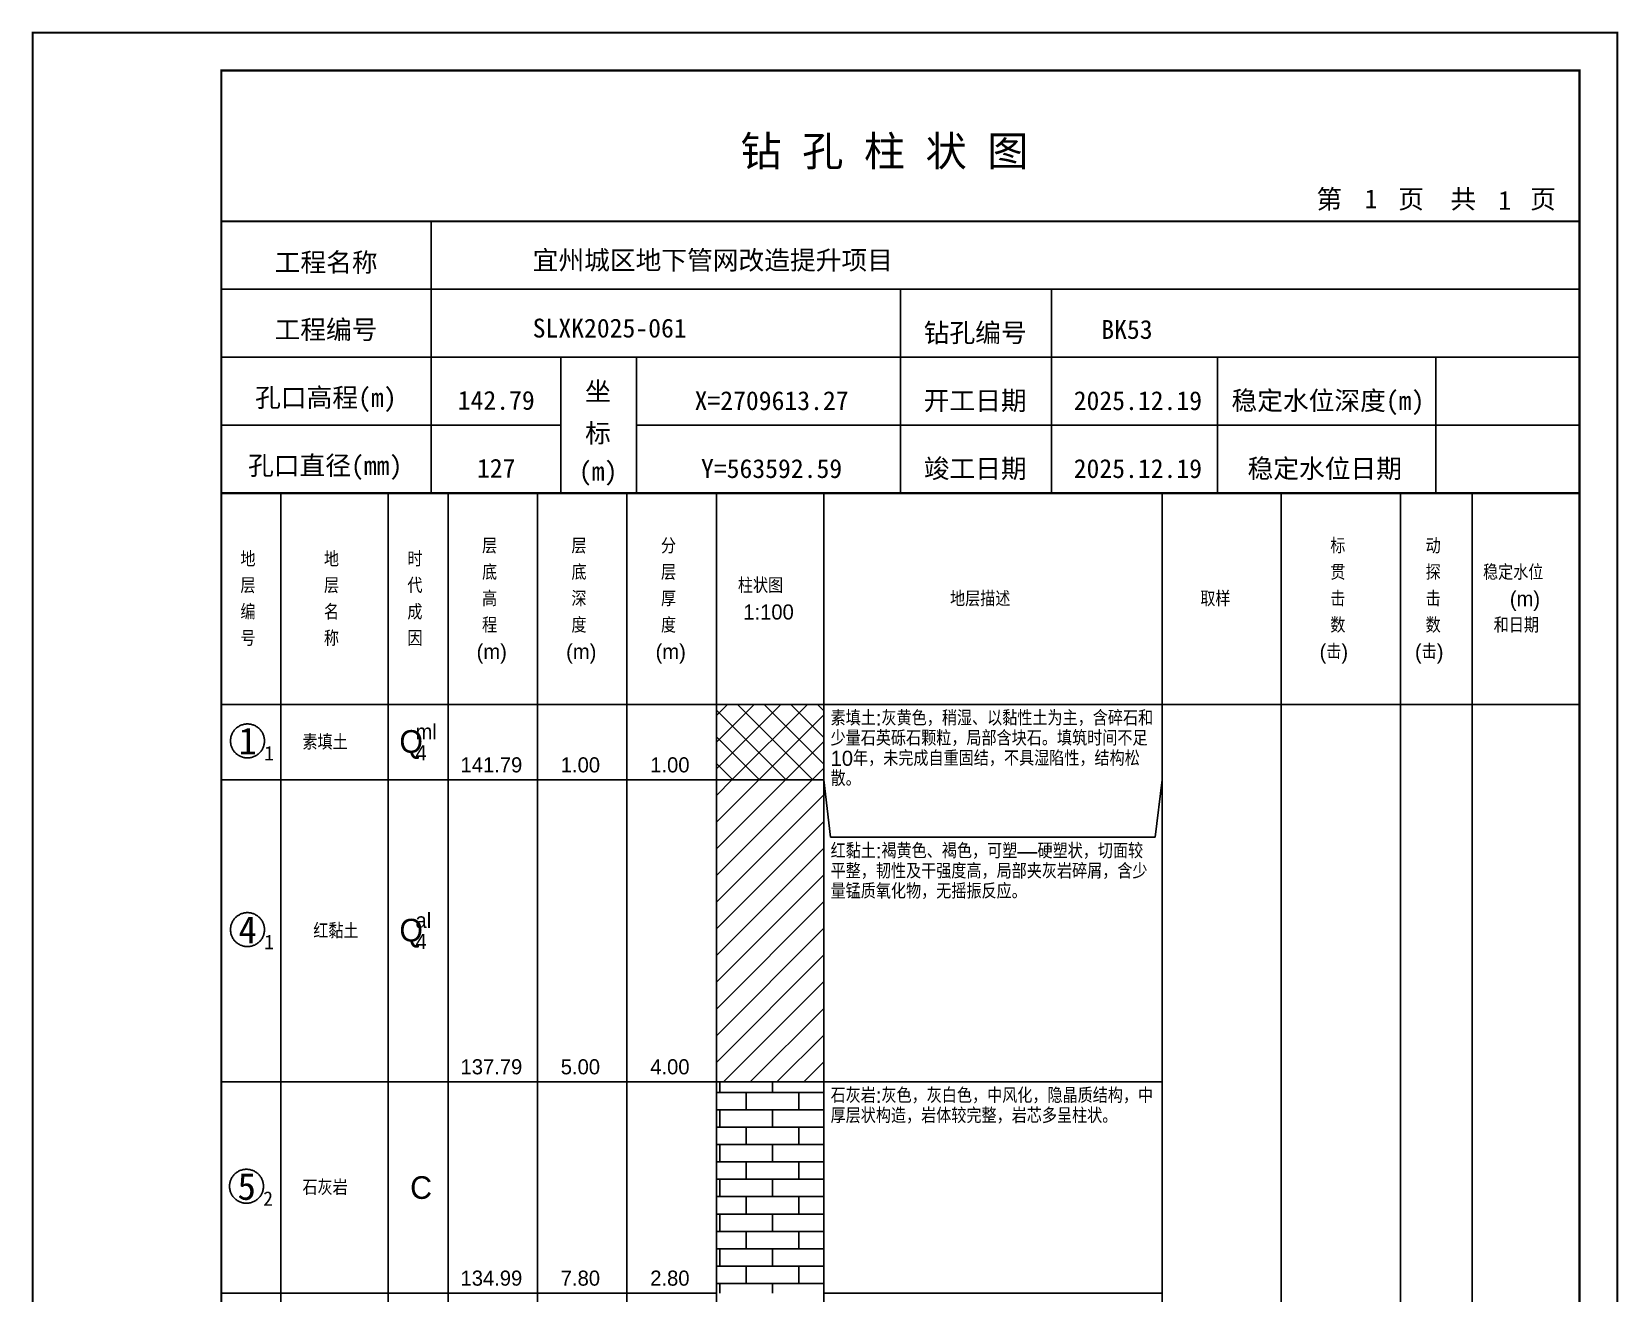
# Model space of a CAD drawing. Header units: millimetres. Extents: x 12489 to 89920, y 4630 to 4927.
# Drawn here: x 23929.3 to 24139.6, y 4759.7 to 4926.8 of the extents above; entities that cross this region are included whole.
import ezdxf
from ezdxf.enums import TextEntityAlignment as Align

# ---------------------------------------------------------------- set-up
doc = ezdxf.new("R2010")
doc.units = ezdxf.units.MM
doc.layers.add('ZZT_TC', color=7, linetype='Continuous')
doc.styles.add('成果图图块', font='', dxfattribs={"height": 2.5})
doc.styles.add('成果图模板', font='')
doc.styles.add('成果图模板标题', font='simhei.ttf')
doc.styles.add('成果图表体', font='Comfont.shx', dxfattribs={"height": 2, "bigfont": 'Hztxt12a.shx'})
doc.styles.get('成果图图块').set_extended_font_data('FangSong_GB2312')
doc.styles.get('成果图模板').set_extended_font_data('FangSong_GB2312')

# ---------------------------------------------------------------- blocks, each defined once
blk = doc.blocks.new('DCBH-1-1-1019', base_point=(0.3, -0.11))
at = {"layer": 'ZZT_TC', "color": 7}
blk.add_polyline3d([(-0.19, 2.31, 0), (-0.3, 2.31, 0), (-0.41, 2.3, 0), (-0.52, 2.29, 0), (-0.63, 2.27, 0), (-0.73, 2.24, 0), (-0.84, 2.21, 0), (-0.95, 2.18, 0), (-1.05, 2.14, 0), (-1.15, 2.09, 0), (-1.25, 2.04, 0), (-1.35, 1.99, 0), (-1.44, 1.93, 0), (-1.53, 1.87, 0), (-1.62, 1.8, 0), (-1.7, 1.73, 0), (-1.78, 1.65, 0), (-1.86, 1.57, 0), (-1.93, 1.49, 0), (-2, 1.4, 0), (-2.06, 1.31, 0), (-2.12, 1.22, 0), (-2.17, 1.12, 0), (-2.22, 1.02, 0), (-2.27, 0.92, 0), (-2.31, 0.82, 0), (-2.34, 0.71, 0), (-2.37, 0.61, 0), (-2.4, 0.5, 0), (-2.41, 0.39, 0), (-2.43, 0.28, 0), (-2.44, 0.17, 0), (-2.44, 0.06, 0), (-2.44, -0.05, 0), (-2.43, -0.16, 0), (-2.41, -0.27, 0), (-2.4, -0.38, 0), (-2.37, -0.49, 0), (-2.34, -0.6, 0), (-2.31, -0.7, 0), (-2.27, -0.8, 0), (-2.22, -0.9, 0), (-2.17, -1, 0), (-2.12, -1.1, 0), (-2.06, -1.19, 0), (-2, -1.28, 0), (-1.93, -1.37, 0), (-1.86, -1.45, 0), (-1.78, -1.53, 0), (-1.7, -1.61, 0), (-1.62, -1.68, 0), (-1.53, -1.75, 0), (-1.44, -1.81, 0), (-1.35, -1.87, 0), (-1.25, -1.93, 0), (-1.15, -1.98, 0), (-1.05, -2.02, 0), (-0.95, -2.06, 0), (-0.84, -2.1, 0), (-0.73, -2.13, 0), (-0.63, -2.15, 0), (-0.52, -2.17, 0), (-0.41, -2.18, 0), (-0.3, -2.19, 0), (-0.19, -2.19, 0), (-0.08, -2.19, 0), (0.03, -2.18, 0), (0.14, -2.17, 0), (0.25, -2.15, 0), (0.36, -2.13, 0), (0.47, -2.1, 0), (0.57, -2.06, 0), (0.67, -2.02, 0), (0.77, -1.98, 0), (0.87, -1.93, 0), (0.97, -1.87, 0), (1.06, -1.81, 0), (1.15, -1.75, 0), (1.24, -1.68, 0), (1.32, -1.61, 0), (1.4, -1.53, 0), (1.48, -1.45, 0), (1.55, -1.37, 0), (1.62, -1.28, 0), (1.68, -1.19, 0), (1.74, -1.1, 0), (1.8, -1, 0), (1.85, -0.9, 0), (1.89, -0.8, 0), (1.93, -0.7, 0), (1.97, -0.6, 0), (2, -0.49, 0), (2.02, -0.38, 0), (2.04, -0.27, 0), (2.05, -0.16, 0), (2.06, -0.05, 0), (2.06, 0.06, 0), (2.06, 0.17, 0), (2.05, 0.28, 0), (2.04, 0.39, 0), (2.02, 0.5, 0), (2, 0.61, 0), (1.97, 0.71, 0), (1.93, 0.82, 0), (1.89, 0.92, 0), (1.85, 1.02, 0), (1.8, 1.12, 0), (1.74, 1.22, 0), (1.68, 1.31, 0), (1.62, 1.4, 0), (1.55, 1.49, 0), (1.48, 1.57, 0), (1.4, 1.65, 0), (1.32, 1.73, 0), (1.24, 1.8, 0), (1.15, 1.87, 0), (1.06, 1.93, 0), (0.97, 1.99, 0), (0.87, 2.04, 0), (0.77, 2.09, 0), (0.67, 2.14, 0), (0.57, 2.18, 0), (0.47, 2.21, 0), (0.36, 2.24, 0), (0.25, 2.27, 0), (0.14, 2.29, 0), (0.03, 2.3, 0), (-0.08, 2.31, 0), (-0.19, 2.31, 0)], dxfattribs=at)
at = {"style": '成果图图块'}
blk.add_text('1', height=3.57, dxfattribs=at).set_placement((-0.16, -1.74), align=Align.CENTER)
blk.add_text('1', height=1.91, dxfattribs=at).set_placement((2.03, -2.53))
blk = doc.blocks.new('DCBH-1-1-1020', base_point=(0.3, -0.11))
at = {"layer": 'ZZT_TC', "color": 7}
blk.add_polyline3d([(-0.19, 2.31, 0), (-0.3, 2.31, 0), (-0.41, 2.3, 0), (-0.52, 2.29, 0), (-0.63, 2.27, 0), (-0.73, 2.24, 0), (-0.84, 2.21, 0), (-0.95, 2.18, 0), (-1.05, 2.14, 0), (-1.15, 2.09, 0), (-1.25, 2.04, 0), (-1.35, 1.99, 0), (-1.44, 1.93, 0), (-1.53, 1.87, 0), (-1.62, 1.8, 0), (-1.7, 1.73, 0), (-1.78, 1.65, 0), (-1.86, 1.57, 0), (-1.93, 1.49, 0), (-2, 1.4, 0), (-2.06, 1.31, 0), (-2.12, 1.22, 0), (-2.17, 1.12, 0), (-2.22, 1.02, 0), (-2.27, 0.92, 0), (-2.31, 0.82, 0), (-2.34, 0.71, 0), (-2.37, 0.61, 0), (-2.4, 0.5, 0), (-2.41, 0.39, 0), (-2.43, 0.28, 0), (-2.44, 0.17, 0), (-2.44, 0.06, 0), (-2.44, -0.05, 0), (-2.43, -0.16, 0), (-2.41, -0.27, 0), (-2.4, -0.38, 0), (-2.37, -0.49, 0), (-2.34, -0.6, 0), (-2.31, -0.7, 0), (-2.27, -0.8, 0), (-2.22, -0.9, 0), (-2.17, -1, 0), (-2.12, -1.1, 0), (-2.06, -1.19, 0), (-2, -1.28, 0), (-1.93, -1.37, 0), (-1.86, -1.45, 0), (-1.78, -1.53, 0), (-1.7, -1.61, 0), (-1.62, -1.68, 0), (-1.53, -1.75, 0), (-1.44, -1.81, 0), (-1.35, -1.87, 0), (-1.25, -1.93, 0), (-1.15, -1.98, 0), (-1.05, -2.02, 0), (-0.95, -2.06, 0), (-0.84, -2.1, 0), (-0.73, -2.13, 0), (-0.63, -2.15, 0), (-0.52, -2.17, 0), (-0.41, -2.18, 0), (-0.3, -2.19, 0), (-0.19, -2.19, 0), (-0.08, -2.19, 0), (0.03, -2.18, 0), (0.14, -2.17, 0), (0.25, -2.15, 0), (0.36, -2.13, 0), (0.47, -2.1, 0), (0.57, -2.06, 0), (0.67, -2.02, 0), (0.77, -1.98, 0), (0.87, -1.93, 0), (0.97, -1.87, 0), (1.06, -1.81, 0), (1.15, -1.75, 0), (1.24, -1.68, 0), (1.32, -1.61, 0), (1.4, -1.53, 0), (1.48, -1.45, 0), (1.55, -1.37, 0), (1.62, -1.28, 0), (1.68, -1.19, 0), (1.74, -1.1, 0), (1.8, -1, 0), (1.85, -0.9, 0), (1.89, -0.8, 0), (1.93, -0.7, 0), (1.97, -0.6, 0), (2, -0.49, 0), (2.02, -0.38, 0), (2.04, -0.27, 0), (2.05, -0.16, 0), (2.06, -0.05, 0), (2.06, 0.06, 0), (2.06, 0.17, 0), (2.05, 0.28, 0), (2.04, 0.39, 0), (2.02, 0.5, 0), (2, 0.61, 0), (1.97, 0.71, 0), (1.93, 0.82, 0), (1.89, 0.92, 0), (1.85, 1.02, 0), (1.8, 1.12, 0), (1.74, 1.22, 0), (1.68, 1.31, 0), (1.62, 1.4, 0), (1.55, 1.49, 0), (1.48, 1.57, 0), (1.4, 1.65, 0), (1.32, 1.73, 0), (1.24, 1.8, 0), (1.15, 1.87, 0), (1.06, 1.93, 0), (0.97, 1.99, 0), (0.87, 2.04, 0), (0.77, 2.09, 0), (0.67, 2.14, 0), (0.57, 2.18, 0), (0.47, 2.21, 0), (0.36, 2.24, 0), (0.25, 2.27, 0), (0.14, 2.29, 0), (0.03, 2.3, 0), (-0.08, 2.31, 0), (-0.19, 2.31, 0)], dxfattribs=at)
at = {"style": '成果图图块'}
blk.add_text('4', height=3.57, dxfattribs=at).set_placement((-0.16, -1.74), align=Align.CENTER)
blk.add_text('1', height=1.91, dxfattribs=at).set_placement((2.03, -2.53))
blk = doc.blocks.new('DCBH-1-1-1021', base_point=(0.43, -0.11))
at = {"layer": 'ZZT_TC', "color": 7}
blk.add_polyline3d([(-0.19, 2.31, 0), (-0.3, 2.31, 0), (-0.41, 2.3, 0), (-0.52, 2.29, 0), (-0.63, 2.27, 0), (-0.73, 2.24, 0), (-0.84, 2.21, 0), (-0.95, 2.18, 0), (-1.05, 2.14, 0), (-1.15, 2.09, 0), (-1.25, 2.04, 0), (-1.35, 1.99, 0), (-1.44, 1.93, 0), (-1.53, 1.87, 0), (-1.62, 1.8, 0), (-1.7, 1.73, 0), (-1.78, 1.65, 0), (-1.86, 1.57, 0), (-1.93, 1.49, 0), (-2, 1.4, 0), (-2.06, 1.31, 0), (-2.12, 1.22, 0), (-2.17, 1.12, 0), (-2.22, 1.02, 0), (-2.27, 0.92, 0), (-2.31, 0.82, 0), (-2.34, 0.71, 0), (-2.37, 0.61, 0), (-2.4, 0.5, 0), (-2.41, 0.39, 0), (-2.43, 0.28, 0), (-2.44, 0.17, 0), (-2.44, 0.06, 0), (-2.44, -0.05, 0), (-2.43, -0.16, 0), (-2.41, -0.27, 0), (-2.4, -0.38, 0), (-2.37, -0.49, 0), (-2.34, -0.6, 0), (-2.31, -0.7, 0), (-2.27, -0.8, 0), (-2.22, -0.9, 0), (-2.17, -1, 0), (-2.12, -1.1, 0), (-2.06, -1.19, 0), (-2, -1.28, 0), (-1.93, -1.37, 0), (-1.86, -1.45, 0), (-1.78, -1.53, 0), (-1.7, -1.61, 0), (-1.62, -1.68, 0), (-1.53, -1.75, 0), (-1.44, -1.81, 0), (-1.35, -1.87, 0), (-1.25, -1.93, 0), (-1.15, -1.98, 0), (-1.05, -2.02, 0), (-0.95, -2.06, 0), (-0.84, -2.1, 0), (-0.73, -2.13, 0), (-0.63, -2.15, 0), (-0.52, -2.17, 0), (-0.41, -2.18, 0), (-0.3, -2.19, 0), (-0.19, -2.19, 0), (-0.08, -2.19, 0), (0.03, -2.18, 0), (0.14, -2.17, 0), (0.25, -2.15, 0), (0.36, -2.13, 0), (0.47, -2.1, 0), (0.57, -2.06, 0), (0.67, -2.02, 0), (0.77, -1.98, 0), (0.87, -1.93, 0), (0.97, -1.87, 0), (1.06, -1.81, 0), (1.15, -1.75, 0), (1.24, -1.68, 0), (1.32, -1.61, 0), (1.4, -1.53, 0), (1.48, -1.45, 0), (1.55, -1.37, 0), (1.62, -1.28, 0), (1.68, -1.19, 0), (1.74, -1.1, 0), (1.8, -1, 0), (1.85, -0.9, 0), (1.89, -0.8, 0), (1.93, -0.7, 0), (1.97, -0.6, 0), (2, -0.49, 0), (2.02, -0.38, 0), (2.04, -0.27, 0), (2.05, -0.16, 0), (2.06, -0.05, 0), (2.06, 0.06, 0), (2.06, 0.17, 0), (2.05, 0.28, 0), (2.04, 0.39, 0), (2.02, 0.5, 0), (2, 0.61, 0), (1.97, 0.71, 0), (1.93, 0.82, 0), (1.89, 0.92, 0), (1.85, 1.02, 0), (1.8, 1.12, 0), (1.74, 1.22, 0), (1.68, 1.31, 0), (1.62, 1.4, 0), (1.55, 1.49, 0), (1.48, 1.57, 0), (1.4, 1.65, 0), (1.32, 1.73, 0), (1.24, 1.8, 0), (1.15, 1.87, 0), (1.06, 1.93, 0), (0.97, 1.99, 0), (0.87, 2.04, 0), (0.77, 2.09, 0), (0.67, 2.14, 0), (0.57, 2.18, 0), (0.47, 2.21, 0), (0.36, 2.24, 0), (0.25, 2.27, 0), (0.14, 2.29, 0), (0.03, 2.3, 0), (-0.08, 2.31, 0), (-0.19, 2.31, 0)], dxfattribs=at)
at = {"style": '成果图图块'}
blk.add_text('5', height=3.57, dxfattribs=at).set_placement((-0.16, -1.74), align=Align.CENTER)
blk.add_text('2', height=1.91, dxfattribs=at).set_placement((2.03, -2.53))
blk = doc.blocks.new('钻孔柱状图路桥昇龙制图梁世成校核莫家里.dwg53', base_point=(25, 236))
for p, q in [((52.82, 236), (52.82, 272)), ((25, 263), (205, 263)), ((115, 236), (115, 263)), ((135, 236), (135, 263)), ((25, 254), (205, 254)), ((70, 236), (70, 254)), ((80, 236), (80, 254)), ((157, 236), (157, 254)), ((185.95, 236), (185.95, 254)), ((25, 245), (70, 245)), ((80, 245), (205, 245))]:
    blk.add_line(p, q)
for points, const_width in [([(0, 0), (210, 0), (210, 297), (0, 297)], 0.25), ([(25, 5), (205, 5), (205, 292), (25, 292)], 0.3)]:
    blk.add_lwpolyline(points, close=True, dxfattribs=dict(const_width=const_width))
at = {"const_width": 0.3}
for points in [[(25, 272), (205, 272)], [(25, 236), (205, 236)]]:
    blk.add_lwpolyline(points, dxfattribs=at)
for s, height, style, p in [('钻 孔 柱 状 图', 4, '成果图模板标题', (93.8, 279.31)), ('第', 2.5, '成果图模板', (170.12, 273.7)), ('页', 2.5, '成果图模板', (180.96, 273.7)), ('共', 2.5, '成果图模板', (187.88, 273.7)), ('页', 2.5, '成果图模板', (198.44, 273.7)), ('工程名称', 2.5, '成果图模板', (32.07, 265.32)), ('宜州城区地下管网改造提升项目', 2.5, '成果图模板', (66.26, 265.61)), ('工程编号', 2.5, '成果图模板', (32.05, 256.41)), ('SLXK2025-061', 2.5, '成果图模板', (66.26, 256.61)), ('钻孔编号', 2.5, '成果图模板', (118.08, 256)), ('BK53', 2.5, '成果图模板', (141.61, 256.43)), ('孔口高程(m)', 2.5, '成果图模板', (29.48, 247.41)), ('坐', 2.5, '成果图模板', (73.21, 248.24)), ('开工日期', 2.5, '成果图模板', (118.08, 247)), ('稳定水位深度(m)', 2.5, '成果图模板', (158.86, 247)), ('标', 2.5, '成果图模板', (73.21, 242.7)), ('孔口直径(mm)', 2.5, '成果图模板', (28.54, 238.41)), ('(m) ', 2.5, '成果图模板', (72.38, 237.65)), ('竣工日期', 2.5, '成果图模板', (118.08, 238)), ('稳定水位日期', 2.5, '成果图模板', (160.99, 238))]:
    blk.add_text(s, height=height, dxfattribs=dict(style=style)).set_placement(p)
at = {"style": '成果图模板'}
for s, p in [('1', (177.35, 273.74)), ('1', (195.08, 273.53)), ('142.79', (61.43, 247.04)), ('X=2709613.27', (97.92, 247)), ('2025.12.19', (146.46, 247)), ('127', (61.43, 238.04)), ('Y=563592.59', (97.92, 238)), ('2025.12.19', (146.46, 238))]:
    blk.add_text(s, height=2.5, dxfattribs=at).set_placement(p, align=Align.CENTER)

msp = doc.modelspace()

# ---------------------------------------------------------------- hatches: boundary and pattern name
at = {"linetype": 'Continuous'}
h = msp.add_hatch(dxfattribs=at)
h.set_pattern_fill('GKSTT', scale=0.5, style=0, pattern_type=2)
h.set_pattern_definition([(45, (0, 0), (-1.76776695, 1.76776695), []), (135, (0, 0), (-1.76776695, -1.76776695), [])])
h.paths.add_polyline_path([(24020.06, 4827.71), (24034.29, 4827.71), (24034.29, 4837.71), (24020.06, 4837.71)])
h = msp.add_hatch(dxfattribs=at)
h.set_pattern_fill('GKNXT', scale=0.5, style=0, pattern_type=2)
h.set_pattern_definition([(45, (0, 0), (-1.76776695, 1.76776695), [])])
h.paths.add_polyline_path([(24020.06, 4787.71), (24034.29, 4787.71), (24034.29, 4827.71), (24020.06, 4827.71)])
h = msp.add_hatch(dxfattribs=at)
h.set_pattern_fill('GKSHY', scale=0.5, style=0, pattern_type=2)
h.set_pattern_definition([(0, (0, 0), (0, 2.3), []), (90, (0, 0), (-3.5, 2.3), [2.3, -2.3])])
h.paths.add_polyline_path([(24020.06, 4759.71), (24034.29, 4759.71), (24034.29, 4787.71), (24020.06, 4787.71)])

# ---------------------------------------------------------------- linework, layer by layer
at = {"color": 0}
for p, q in [((23954.45, 4837.71), (23962.35, 4837.71)), ((23954.45, 4827.71), (23954.45, 4837.71)), ((23962.35, 4827.71), (23962.35, 4837.71)), ((23954.45, 4827.71), (23962.35, 4827.71)), ((23954.45, 4827.71), (23962.35, 4827.71)), ((23954.45, 4787.71), (23954.45, 4827.71)), ((23962.35, 4787.71), (23962.35, 4827.71)), ((23954.45, 4787.71), (23962.35, 4787.71)), ((23954.45, 4787.71), (23962.35, 4787.71)), ((23954.45, 4759.71), (23954.45, 4787.71)), ((23962.35, 4759.71), (23962.35, 4787.71)), ((23954.45, 4759.71), (23962.35, 4759.71))]:
    msp.add_line(p, q, dxfattribs=at)
for points in [[(23954.45, 4865.71), (23962.35, 4865.71)], [(23954.45, 4837.71), (23954.45, 4865.71)], [(23962.35, 4837.71), (23962.35, 4865.71)], [(23962.35, 4865.71), (23976.58, 4865.71)], [(23962.35, 4837.71), (23962.35, 4865.71)], [(23976.58, 4837.71), (23976.58, 4865.71)], [(23976.58, 4865.71), (23984.49, 4865.71)], [(23976.58, 4837.71), (23976.58, 4865.71)], [(23984.49, 4837.71), (23984.49, 4865.71)], [(23984.49, 4865.71), (23996.35, 4865.71)], [(23984.49, 4837.71), (23984.49, 4865.71)], [(23996.35, 4837.71), (23996.35, 4865.71)], [(23996.35, 4865.71), (24008.2, 4865.71)], [(23996.35, 4837.71), (23996.35, 4865.71)], [(24008.2, 4837.71), (24008.2, 4865.71)], [(24008.2, 4865.71), (24020.06, 4865.71)], [(24008.2, 4837.71), (24008.2, 4865.71)], [(24020.06, 4837.71), (24020.06, 4865.71)], [(24020.06, 4865.71), (24034.29, 4865.71)], [(24020.06, 4837.71), (24020.06, 4865.71)], [(24034.29, 4837.71), (24034.29, 4865.71)], [(24034.29, 4865.71), (24079.11, 4865.71)], [(24034.29, 4837.71), (24034.29, 4865.71)], [(24079.11, 4837.71), (24079.11, 4865.71)], [(24079.11, 4865.71), (24094.92, 4865.71)], [(24079.11, 4837.71), (24079.11, 4865.71)], [(24094.92, 4837.71), (24094.92, 4865.71)], [(24094.92, 4865.71), (24110.73, 4865.71)], [(24094.92, 4837.71), (24094.92, 4865.71)], [(24110.73, 4837.71), (24110.73, 4865.71)], [(24110.73, 4865.71), (24120.22, 4865.71)], [(24110.73, 4837.71), (24110.73, 4865.71)], [(24120.22, 4837.71), (24120.22, 4865.71)], [(24120.22, 4865.71), (24134.45, 4865.71)], [(24120.22, 4837.71), (24120.22, 4865.71)], [(24134.45, 4837.71), (24134.45, 4865.71)], [(23954.45, 4837.71), (23962.35, 4837.71)], [(23954.45, 4643.71), (23954.45, 4837.71)], [(23954.45, 4837.71), (23962.35, 4837.71)], [(23962.35, 4643.71), (23962.35, 4837.71)], [(23962.35, 4837.71), (23976.58, 4837.71)], [(23962.35, 4643.71), (23962.35, 4837.71)], [(23962.35, 4837.71), (23976.58, 4837.71)], [(23962.35, 4837.71), (23976.58, 4837.71)], [(23962.35, 4827.71), (23962.35, 4837.71)], [(23976.58, 4643.71), (23976.58, 4837.71)], [(23976.58, 4827.71), (23976.58, 4837.71)], [(23976.58, 4837.71), (23984.49, 4837.71)], [(23976.58, 4643.71), (23976.58, 4837.71)], [(23976.58, 4837.71), (23984.49, 4837.71)], [(23976.58, 4837.71), (23984.49, 4837.71)], [(23976.58, 4827.71), (23976.58, 4837.71)], [(23984.49, 4643.71), (23984.49, 4837.71)], [(23984.49, 4827.71), (23984.49, 4837.71)], [(23984.49, 4837.71), (23996.35, 4837.71)], [(23984.49, 4643.71), (23984.49, 4837.71)], [(23984.49, 4837.71), (23996.35, 4837.71)], [(23984.49, 4837.71), (23996.35, 4837.71)], [(23984.49, 4827.71), (23984.49, 4837.71)], [(23996.35, 4643.71), (23996.35, 4837.71)], [(23996.35, 4827.71), (23996.35, 4837.71)], [(23996.35, 4837.71), (24008.2, 4837.71)], [(23996.35, 4643.71), (23996.35, 4837.71)], [(23996.35, 4837.71), (24008.2, 4837.71)], [(23996.35, 4837.71), (24008.2, 4837.71)], [(23996.35, 4827.71), (23996.35, 4837.71)], [(24008.2, 4643.71), (24008.2, 4837.71)], [(24008.2, 4827.71), (24008.2, 4837.71)], [(24008.2, 4837.71), (24020.06, 4837.71)], [(24008.2, 4643.71), (24008.2, 4837.71)], [(24008.2, 4837.71), (24020.06, 4837.71)], [(24008.2, 4837.71), (24020.06, 4837.71)], [(24008.2, 4827.71), (24008.2, 4837.71)], [(24020.06, 4643.71), (24020.06, 4837.71)], [(24020.06, 4827.71), (24020.06, 4837.71)], [(24020.06, 4837.71), (24034.29, 4837.71)], [(24020.06, 4643.71), (24020.06, 4837.71)], [(24020.06, 4837.71), (24034.29, 4837.71)], [(24034.29, 4643.71), (24034.29, 4837.71)], [(24034.29, 4837.71), (24079.11, 4837.71)], [(24034.29, 4643.71), (24034.29, 4837.71)], [(24034.29, 4837.71), (24079.11, 4837.71)], [(24034.29, 4827.71), (24034.29, 4837.71)], [(24079.11, 4643.71), (24079.11, 4837.71)], [(24079.11, 4827.71), (24079.11, 4837.71)], [(24079.11, 4837.71), (24094.92, 4837.71)], [(24079.11, 4643.71), (24079.11, 4837.71)], [(24079.11, 4837.71), (24094.92, 4837.71)], [(24094.92, 4643.71), (24094.92, 4837.71)], [(24094.92, 4837.71), (24110.73, 4837.71)], [(24094.92, 4643.71), (24094.92, 4837.71)], [(24094.92, 4837.71), (24110.73, 4837.71)], [(24110.73, 4643.71), (24110.73, 4837.71)], [(24110.73, 4837.71), (24120.22, 4837.71)], [(24110.73, 4643.71), (24110.73, 4837.71)], [(24110.73, 4837.71), (24120.22, 4837.71)], [(24120.22, 4643.71), (24120.22, 4837.71)], [(24120.22, 4837.71), (24134.45, 4837.71)], [(24120.22, 4643.71), (24120.22, 4837.71)], [(24120.22, 4837.71), (24134.45, 4837.71)], [(24134.45, 4643.71), (24134.45, 4837.71)], [(23962.35, 4827.71), (23976.58, 4827.71)], [(23962.35, 4827.71), (23976.58, 4827.71)], [(23962.35, 4787.71), (23962.35, 4827.71)], [(23976.58, 4787.71), (23976.58, 4827.71)], [(23976.58, 4827.71), (23984.49, 4827.71)], [(23976.58, 4827.71), (23984.49, 4827.71)], [(23976.58, 4787.71), (23976.58, 4827.71)], [(23984.49, 4787.71), (23984.49, 4827.71)], [(23984.49, 4827.71), (23996.35, 4827.71)], [(23984.49, 4827.71), (23996.35, 4827.71)], [(23984.49, 4787.71), (23984.49, 4827.71)], [(23996.35, 4787.71), (23996.35, 4827.71)], [(23996.35, 4827.71), (24008.2, 4827.71)], [(23996.35, 4827.71), (24008.2, 4827.71)], [(23996.35, 4787.71), (23996.35, 4827.71)], [(24008.2, 4787.71), (24008.2, 4827.71)], [(24008.2, 4827.71), (24020.06, 4827.71)], [(24008.2, 4827.71), (24020.06, 4827.71)], [(24008.2, 4787.71), (24008.2, 4827.71)], [(24020.06, 4787.71), (24020.06, 4827.71)], [(24034.29, 4827.71), (24035.19, 4820.11)], [(24034.29, 4787.71), (24034.29, 4827.71)], [(24078.22, 4820.11), (24079.11, 4827.71)], [(24079.11, 4787.71), (24079.11, 4827.71)], [(24035.19, 4820.11), (24078.22, 4820.11)], [(23962.35, 4787.71), (23976.58, 4787.71)], [(23962.35, 4787.71), (23976.58, 4787.71)], [(23962.35, 4759.71), (23962.35, 4787.71)], [(23976.58, 4759.71), (23976.58, 4787.71)], [(23976.58, 4787.71), (23984.49, 4787.71)], [(23976.58, 4787.71), (23984.49, 4787.71)], [(23976.58, 4759.71), (23976.58, 4787.71)], [(23984.49, 4759.71), (23984.49, 4787.71)], [(23984.49, 4787.71), (23996.35, 4787.71)], [(23984.49, 4787.71), (23996.35, 4787.71)], [(23984.49, 4759.71), (23984.49, 4787.71)], [(23996.35, 4759.71), (23996.35, 4787.71)], [(23996.35, 4787.71), (24008.2, 4787.71)], [(23996.35, 4787.71), (24008.2, 4787.71)], [(23996.35, 4759.71), (23996.35, 4787.71)], [(24008.2, 4759.71), (24008.2, 4787.71)], [(24008.2, 4787.71), (24020.06, 4787.71)], [(24008.2, 4787.71), (24020.06, 4787.71)], [(24008.2, 4759.71), (24008.2, 4787.71)], [(24020.06, 4759.71), (24020.06, 4787.71)], [(24034.29, 4787.71), (24079.11, 4787.71)], [(24034.29, 4787.71), (24079.11, 4787.71)], [(24034.29, 4759.71), (24034.29, 4787.71)], [(24079.11, 4759.71), (24079.11, 4787.71)], [(23962.35, 4759.71), (23976.58, 4759.71)], [(23976.58, 4759.71), (23984.49, 4759.71)], [(23984.49, 4759.71), (23996.35, 4759.71)], [(23996.35, 4759.71), (24008.2, 4759.71)], [(24008.2, 4759.71), (24020.06, 4759.71)], [(24034.29, 4759.71), (24079.11, 4759.71)]]:
    msp.add_lwpolyline(points, dxfattribs=at)
at = {"color": 7, "flags": 128}
for points in [[(24020.06, 4827.71), (24034.29, 4827.71)], [(24020.06, 4787.71), (24034.29, 4787.71)]]:
    msp.add_lwpolyline(points, dxfattribs=at)

# ---------------------------------------------------------------- block references
for name, p in [('钻孔柱状图路桥昇龙制图梁世成校核莫家里.dwg53', (23954.45, 4865.71)), ('DCBH-1-1-1019', (23958.4, 4832.71)), ('DCBH-1-1-1020', (23958.4, 4807.71)), ('DCBH-1-1-1021', (23958.4, 4773.71))]:
    msp.add_blockref(name, p)

# ---------------------------------------------------------------- texts
at = {"color": 0, "style": '成果图表体'}
for s, height, p in [('层', 2, (23989, 4857.71)), ('层', 2, (24000.85, 4857.71)), ('分', 2, (24012.71, 4857.71)), ('标', 2, (24101.41, 4857.71)), ('动', 2, (24114.05, 4857.71)), ('地', 2, (23956.98, 4855.96)), ('地', 2, (23968.05, 4855.96)), ('时', 2, (23979.11, 4855.96)), ('底', 2, (23989, 4854.21)), ('底', 2, (24000.85, 4854.21)), ('层', 2, (24012.71, 4854.21)), ('贯', 2, (24101.41, 4854.21)), ('探', 2, (24114.05, 4854.21)), ('稳定水位', 2, (24121.65, 4854.21)), ('层', 2, (23956.98, 4852.46)), ('层', 2, (23968.05, 4852.46)), ('代', 2, (23979.11, 4852.46)), ('高', 2, (23989, 4850.71)), ('深', 2, (24000.85, 4850.71)), ('厚', 2, (24012.71, 4850.71)), ('柱状图', 2, (24022.91, 4852.46)), ('地层描述', 2, (24051.02, 4850.71)), ('取样', 2, (24084.18, 4850.71)), ('击', 2, (24101.41, 4850.71)), ('击', 2, (24114.05, 4850.71)), ('(m)', 2, (24125.2, 4850.71)), ('编', 2, (23956.98, 4848.96)), ('名', 2, (23968.05, 4848.96)), ('成', 2, (23979.11, 4848.96)), ('1:100', 2, (24023.62, 4848.96)), ('程', 2, (23989, 4847.21)), ('度', 2, (24000.85, 4847.21)), ('度', 2, (24012.71, 4847.21)), ('数', 2, (24101.41, 4847.21)), ('数', 2, (24114.05, 4847.21)), ('和日期', 2, (24123.07, 4847.21)), ('号', 2, (23956.98, 4845.46)), ('称', 2, (23968.05, 4845.46)), ('因', 2, (23979.11, 4845.46)), ('(m)', 2, (23988.28, 4843.71)), ('(m)', 2, (24000.14, 4843.71)), ('(m)', 2, (24012, 4843.71)), ('(击)', 2, (24099.99, 4843.71)), ('(击)', 2, (24112.63, 4843.71)), ('素填土', 2, (23965.2, 4831.71)), ('Q', 3, (23978.05, 4831.31)), ('ml', 2, (23980.18, 4833.11)), ('4', 2, (23980.18, 4830.31)), ('141.79', 2, (23986.15, 4828.71)), ('1.00', 2, (23999.43, 4828.71)), ('1.00', 2, (24011.29, 4828.71)), ('红黏土', 2, (23966.63, 4806.71)), ('Q', 3, (23978.05, 4806.31)), ('al', 2, (23980.18, 4808.11)), ('4', 2, (23980.18, 4805.31)), ('137.79', 2, (23986.15, 4788.71)), ('5.00', 2, (23999.43, 4788.71)), ('4.00', 2, (24011.29, 4788.71)), ('石灰岩', 2, (23965.2, 4772.71)), ('C', 3, (23979.47, 4772.21)), ('134.99', 2, (23986.15, 4760.71)), ('7.80', 2, (23999.43, 4760.71)), ('2.80', 2, (24011.29, 4760.71))]:
    msp.add_text(s, height=height, dxfattribs=at).set_placement(p)
at = {"color": 0, "char_height": 2, "width": 43.0292, "attachment_point": 1, "line_spacing_factor": 0.8, "style": '成果图表体'}
for s, insert in [('素填土:灰黄色，稍湿、以黏性土为主，含碎石和少量石英砾石颗粒，局部含块石。填筑时间不足10年，未完成自重固结，不具湿陷性，结构松散。', (24035.19, 4836.91)), ('红黏土:褐黄色、褐色，可塑—硬塑状，切面较平整，韧性及干强度高，局部夹灰岩碎屑，含少量锰质氧化物，无摇振反应。', (24035.19, 4819.31)), ('石灰岩:灰色，灰白色，中风化，隐晶质结构，中厚层状构造，岩体较完整，岩芯多呈柱状。', (24035.19, 4786.91))]:
    msp.add_mtext(s, dxfattribs=dict(at, insert=insert))

doc.saveas('drawing.dxf')
